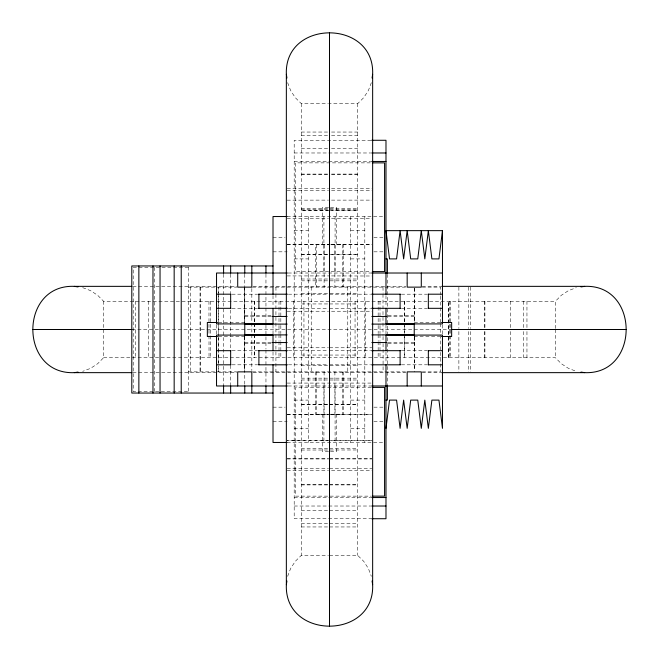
<?xml version="1.0" encoding="UTF-8"?>
<svg xmlns="http://www.w3.org/2000/svg" width="659" height="659" viewBox="0 0 659 659"><rect width="100%" height="100%" fill="white"/><g stroke="black" fill="none" stroke-linecap="round" stroke-linejoin="round"><path stroke-width="0.49" stroke-dasharray="3.29 2.47" d="M371.363 82.663L368.356 90.547L363.743 97.623L357.746 103.554L329.5 103.554M287.637 576.337L290.644 568.453L295.257 561.377L301.254 555.446L328.495 555.446M103.554 329.5L103.554 357.746L97.623 363.743L90.547 368.356L82.663 371.363M555.446 328.495L555.446 301.254L561.377 295.257L568.453 290.644L576.337 287.637M287.637 82.663L290.644 90.547L295.257 97.623L301.254 103.554L328.495 103.554M301.254 132.047L328.495 132.047M331.518 132.047L357.746 132.047M301.254 135.408L328.495 135.408M331.518 135.408L357.746 135.408M371.017 140.276L294.194 140.276L294.194 518.724L371.017 518.724M301.254 148.637L328.495 148.605M331.518 148.637L357.746 148.605M294.194 152.979L370.688 152.979M294.194 161.455L370.688 161.455M370.259 162.864L295.611 162.864L295.611 271.599L371.281 271.599M301.254 174.133L328.495 174.133M331.518 174.133L357.746 174.133M301.254 174.19L328.495 174.19M331.518 174.19L357.746 174.19M287.135 188.285L328.495 188.285M331.518 188.285L371.865 188.285M287.135 190.69L328.495 190.69M331.518 190.69L371.865 190.69M287.135 200.155L328.495 200.122M331.518 200.122L371.865 200.122M328.577 207.346L322.498 207.346L322.498 244.769M330.423 207.346L336.502 207.346L336.502 244.769M301.254 208.961L357.746 208.961M301.254 209.027L357.746 209.027M329.5 210.328L357.746 210.328L331.518 210.394M287.135 216.531L384.98 216.531M287.135 218.376L328.495 218.426M331.518 218.376L371.865 218.426M294.194 230.65L308.321 230.65M350.679 230.65L364.806 230.65M273.015 237.71L285.116 237.71M373.884 237.71L384.98 237.71M287.135 244.267L328.495 244.267M331.518 244.267L371.865 244.267M287.135 244.341L328.495 244.341M331.518 244.341L371.865 244.341M330.423 244.769L315.496 244.769L315.496 287.135M331.345 244.769L343.504 244.769L343.504 287.135M273.015 251.829L287.135 251.829M373.884 251.829L382.961 251.829M301.254 254.58L357.746 254.58M301.254 254.662L328.495 254.662M331.518 254.662L357.746 254.662M294.194 258.896L308.321 258.896M350.679 258.896L364.806 258.896M188.285 267.365L133.209 267.365L133.209 391.635L188.285 391.635M288.148 273.015L370.852 273.015M287.135 275.923L329.5 275.923M331.518 275.923L371.865 276.006M301.254 279.004L357.746 279.004M301.254 280.833L357.746 280.833M132.838 286.352L236.787 286.352M253.196 286.352L328.487 286.352M329.5 286.352L405.804 286.352M422.213 286.352L440.682 286.352M188.285 287.135L236.713 287.135M252.471 287.135L406.529 287.135M422.287 287.135L440.624 287.135L440.574 295.207M301.254 293.304L357.746 293.304M231.935 294.194L257.611 294.194M288.42 294.194L328.47 294.194M329.5 294.194L370.58 294.194M401.389 294.194L427.065 294.194M82.663 287.637L90.547 290.644L97.623 295.257L103.554 301.254L555.446 301.254M301.254 303.947L328.495 303.947M329.5 303.947L357.746 303.947M231.935 308.321L257.611 308.321M288.42 308.321L328.47 308.321M329.5 308.321L370.58 308.321M401.389 308.321L427.065 308.321M287.135 311.229L328.495 311.229M331.518 311.229L371.865 311.229M244.769 315.496L270.997 315.496M388.003 315.496L414.231 315.496L414.231 323.297M244.769 316.452L270.997 316.452M388.003 316.452L414.231 316.452M218.475 322.498L244.769 322.498M414.231 322.498L440.525 322.498M132.047 329.5L450.781 329.5M218.475 336.502L244.769 336.502M414.231 336.502L440.525 336.502M244.769 342.548L270.997 342.548M388.003 342.548L414.231 342.548M244.769 343.504L270.997 343.504M388.003 343.504L414.231 343.504L414.231 335.703M287.135 347.771L328.495 347.771M329.5 347.771L371.865 347.771M231.935 350.679L257.611 350.679M288.42 350.679L328.47 350.679M329.5 350.679L370.58 350.679M401.389 350.679L427.065 350.679M301.254 355.053L328.495 355.053M329.5 355.053L357.746 355.053M103.554 357.746L555.446 357.746L561.377 363.743L568.453 368.356L576.337 371.363M231.935 364.806L257.611 364.806M288.42 364.806L328.47 364.806M329.5 364.806L370.58 364.806M401.389 364.806L427.065 364.806M301.254 365.696L357.746 365.696M188.285 371.865L236.713 371.865M252.471 371.865L406.529 371.865M422.287 371.865L440.624 371.865L440.574 336.56M132.838 372.648L236.787 372.648M253.196 372.648L405.804 372.648M422.213 372.648L440.682 372.648M301.254 378.167L357.746 378.167M301.254 379.996L357.746 379.996M287.135 383.077L371.865 383.077M288.148 385.985L370.852 385.985M371.281 387.401L295.611 387.401L295.611 496.136L371.281 496.136M294.194 400.104L308.321 400.104M350.679 400.104L364.806 400.104M301.254 404.338L328.495 404.338M329.5 404.338L357.746 404.338M301.254 404.42L328.495 404.42M329.5 404.42L357.746 404.42M273.015 407.171L285.116 407.171M373.884 407.171L382.961 407.171M287.135 414.659L328.495 414.659M331.518 414.659L371.865 414.659M287.135 414.733L328.495 414.733M329.5 414.733L371.865 414.733M273.015 421.29L287.135 421.29M373.884 421.29L382.961 421.29M294.194 428.35L308.321 428.35M350.679 428.35L364.806 428.35M331.518 440.574L371.865 440.574L329.5 440.624M287.135 442.469L384.98 442.469M301.254 448.606L328.495 448.672M329.5 448.672L357.746 448.606M301.254 450.039L357.746 449.973M328.577 451.654L322.498 451.654L322.498 414.231M330.423 451.654L336.502 451.654L336.502 414.231M287.135 458.845L328.495 458.845M329.5 458.845L371.865 458.845M287.135 458.878L328.495 458.878M329.5 458.878L371.865 458.878M287.135 468.31L328.495 468.31M329.5 468.31L371.865 468.31M287.135 470.715L328.495 470.715M331.518 470.715L371.865 470.715M301.254 484.81L328.495 484.81M329.5 484.81L357.746 484.81M301.254 484.867L328.495 484.867M329.5 484.867L357.746 484.867M294.194 497.545L370.688 497.545M294.194 506.021L370.688 506.021M301.254 510.396L328.495 510.363M329.5 510.363L357.746 510.396M301.254 523.592L328.495 523.592M329.5 523.592L357.746 523.592M301.254 526.953L328.495 526.953M329.5 526.953L357.746 526.953M329.5 555.446L357.746 555.446L363.743 561.377L368.356 568.453L371.363 576.337M555.446 329.5L555.446 357.746M526.953 301.254L526.953 328.495M526.953 331.518L526.953 357.746M523.592 301.254L523.592 328.495M523.592 331.518L523.592 357.746M510.396 301.254L510.363 328.495M510.363 331.518L510.396 357.746M484.867 301.254L484.867 328.495M484.867 331.518L484.867 357.746M484.81 301.254L484.81 328.495M484.81 331.518L484.81 357.746M470.715 287.135L470.715 328.495M470.715 331.518L470.715 371.865M468.31 287.135L468.31 328.495M468.31 331.518L468.31 371.865M458.878 287.135L458.878 328.495M458.878 331.518L458.878 371.865M450.039 301.254L450.039 357.746M449.973 301.254L449.973 357.746M442.469 324.887L442.469 334.113M440.574 296.212L440.624 322.44M440.624 323.445L440.624 335.555M414.733 288.148L414.733 322.44M414.733 336.56L414.733 371.865M414.659 288.148L414.659 322.44M414.659 336.56L414.659 370.852M404.42 301.254L404.42 324.459M404.42 325.464L404.42 333.536M404.42 334.541L404.42 357.746M404.338 301.254L404.338 322.44M404.338 323.445L404.338 335.555M404.338 336.56L404.338 357.746M387.401 274.243L387.401 384.757M385.985 295.611L385.985 306.987M385.985 324.928L385.985 334.072M385.985 352.013L385.985 363.389M382.994 287.135L383.077 293.189M382.994 294.194L382.994 335.555M383.077 336.56L382.994 342.614M383.077 343.619L383.077 371.865M379.996 301.254L379.996 317.399M379.996 318.404L379.996 324.459M379.996 325.464L379.996 333.536M379.996 334.541L379.996 340.596M379.996 341.601L379.996 357.746M378.167 301.254L378.167 317.399M378.167 318.404L378.167 324.459M378.167 325.464L378.167 333.536M378.167 334.541L378.167 340.596M378.167 341.601L378.167 357.746M365.696 301.254L365.696 357.746M364.806 216.531L364.806 442.469M357.746 103.554L357.746 555.446M355.053 301.254L355.053 357.746M350.679 216.531L350.679 442.469M347.771 287.135L347.771 371.865M343.504 371.865L343.504 414.231L315.496 414.231L315.496 371.865M342.548 244.769L342.548 287.135M342.548 371.865L342.548 414.231M335.085 216.531L335.085 273.015M335.085 385.985L335.085 442.469M334.904 244.769L334.904 287.135M334.904 371.865L334.904 414.231M324.096 244.769L324.096 287.135M324.096 371.865L324.096 414.231M323.915 216.531L323.915 273.015M323.915 385.985L323.915 442.469M316.452 244.769L316.452 287.135M316.452 371.865L316.452 414.231M311.229 287.135L311.229 371.865M308.321 216.531L308.321 442.469M303.947 301.254L303.947 357.746M301.254 103.554L301.254 555.446M293.304 301.254L293.304 357.746M280.833 301.254L280.833 317.399M280.833 318.404L280.833 324.459M280.833 325.464L280.833 333.536M280.833 334.541L280.833 340.596M280.833 341.601L280.833 357.746M279.004 301.254L279.004 317.399M279.004 318.404L279.004 324.459M279.004 325.464L279.004 333.536M279.004 334.541L279.004 340.596M279.004 341.601L279.004 357.746M275.923 287.135L276.006 293.189M275.923 294.194L275.923 371.865M273.015 295.611L273.015 306.954M273.015 324.928L273.015 334.072M273.015 352.046L273.015 363.389M265.956 274.152L265.956 306.954M265.956 307.975L265.956 348.973M265.956 349.995L265.956 384.848M254.662 301.254L254.662 322.44M254.662 323.445L254.662 333.536M254.662 334.541L254.662 357.746M254.58 301.254L254.58 322.44M254.58 323.445L254.58 333.536M254.58 334.541L254.58 357.746M251.829 288.502L251.829 370.498M244.769 274.152L244.769 323.347M244.769 334.904L244.769 384.848M244.341 288.148L244.341 322.44M244.341 336.56L244.341 371.865M244.267 287.135L244.267 322.44M244.267 336.56L244.267 371.865M230.65 274.152L230.65 293.626M230.65 310.027L230.65 348.973M230.65 365.374L230.65 384.848M223.59 274.152L223.59 384.848M218.426 295.207L218.426 287.135L218.376 293.189M218.426 296.212L218.426 322.44L218.376 294.194M218.426 335.555L218.426 323.445L218.376 333.536M218.426 336.56L218.426 364.806L218.376 334.541M216.531 324.928L216.531 335.085M210.394 301.254L210.394 357.746M208.961 301.254L209.027 357.746M200.155 287.135L200.155 371.865M200.122 287.135L200.122 371.865M190.69 287.135L190.69 371.865M188.285 266.977L188.285 393.044M154.395 267.365L154.395 391.635M148.605 301.254L148.605 357.746M135.408 301.254L135.408 357.746M103.554 301.254L103.554 328.495M328.495 210.328L301.254 210.328L328.495 210.394M328.495 440.574L287.135 440.574L328.495 440.624M448.672 357.746L448.672 301.254L448.606 357.746M218.426 371.865L218.426 365.811L218.376 371.865"/><path stroke-width="0.99" d="M131.825 372.648L74.319 372.648C19.029 374.872 19.029 284.128 74.319 286.352L131.825 286.352M441.703 286.352L584.681 286.352C639.971 284.128 639.971 374.872 584.681 372.648L441.703 372.648M286.352 74.319C284.128 19.029 374.872 19.029 372.648 74.319L372.648 584.681C374.872 639.971 284.128 639.971 286.352 584.681L286.352 74.319L286.92 78.026M385.985 428.35L389.518 400.104L396.578 400.104L400.104 428.35L403.637 400.104L407.171 428.35L410.697 400.104L417.757 400.104L421.29 428.35L424.816 400.104L428.35 428.35L431.884 400.104L438.943 400.104L442.469 428.35L442.469 335.085L385.985 335.085L385.985 350.679M442.469 230.65L438.943 258.896L431.884 258.896L428.35 230.65L424.816 258.896L421.29 230.65L417.757 258.896L410.697 258.896L407.171 230.65L403.637 258.896L400.104 230.65L396.578 258.896L389.518 258.896L385.985 230.65L442.469 230.65L442.469 323.915L385.985 323.915L385.985 308.321M286.352 584.681L286.92 580.974M372.08 78.026L372.648 74.319M580.974 286.92L584.681 286.352M74.319 372.648L78.026 372.08M371.709 140.276L385.985 140.276L385.985 294.194M371.709 152.979L385.985 152.979M371.709 161.455L385.985 161.455M372.302 162.864L384.576 162.864L384.576 271.599L372.302 271.599M287.135 216.531L273.015 216.531L273.015 294.194M385.985 258.896L387.401 258.896L387.401 273.221M273.015 265.956L131.8 265.956L131.8 393.044L273.015 393.044M287.39 273.015L216.531 273.015L216.531 323.915L273.015 323.915L273.015 308.321M371.61 273.015L442.469 273.015M216.531 294.194L230.905 294.194M258.633 294.194L287.39 294.194M371.61 294.194L400.367 294.194M428.095 294.194L442.469 294.194M216.531 308.321L230.905 308.321M258.633 308.321L287.39 308.321M371.61 308.321L400.367 308.321M428.095 308.321L442.469 308.321M272.002 316.452L287.135 316.452M371.865 316.452L386.998 316.452M217.462 322.498L207.346 322.498L207.346 336.502L217.462 336.502M441.538 322.498L451.654 322.498L451.654 336.502L441.538 336.502M244.769 324.096L287.135 324.096M371.865 324.096L414.231 324.096M32.95 329.5L132.088 329.5M451.209 329.5L626.05 329.5M244.769 334.904L287.135 334.904M371.865 334.904L414.231 334.904M272.002 342.548L287.135 342.548M371.865 342.548L386.998 342.548M216.531 350.679L230.905 350.679M258.633 350.679L287.39 350.679M371.61 350.679L400.367 350.679M428.095 350.679L442.469 350.679M216.531 364.806L230.905 364.806M258.633 364.806L287.39 364.806M371.61 364.806L400.367 364.806M428.095 364.806L442.469 364.806M287.39 385.985L216.531 385.985L216.531 335.085L273.015 335.085L273.015 350.679M371.61 385.985L442.469 385.985M372.302 387.401L384.576 387.401L384.576 496.136L372.302 496.136M385.985 400.104L387.401 400.104L387.401 385.779M287.135 442.469L273.015 442.469L273.015 364.806M371.709 497.545L385.985 497.545M371.709 506.021L385.985 506.021M371.709 518.724L385.985 518.724L385.985 364.806M74.319 286.352L78.026 286.92M580.974 372.08L584.681 372.648M372.08 580.974L372.648 584.681M428.35 294.194L428.35 308.321M428.35 350.679L428.35 364.806M421.29 273.015L421.29 287.135L407.171 287.135L407.171 273.015M421.29 385.985L421.29 371.865L407.171 371.865L407.171 385.985M414.231 323.898L414.231 335.101M400.104 294.194L400.104 308.321M400.104 350.679L400.104 364.806M329.5 32.95L329.5 626.05M265.956 265.956L265.956 273.131M265.956 385.869L265.956 393.044M258.896 294.194L258.896 308.321M258.896 350.679L258.896 364.806M251.829 265.956L251.829 287.135L237.71 287.135L237.71 273.015M251.829 393.044L251.829 371.865L237.71 371.865L237.71 385.985M244.769 265.956L244.769 273.131M244.769 323.898L244.769 335.101M244.769 385.869L244.769 393.044M230.65 265.956L230.65 273.131M230.65 294.194L230.65 308.321M230.65 350.679L230.65 364.806M230.65 385.869L230.65 393.044M223.59 265.956L223.59 273.131M223.59 385.869L223.59 393.044M181.225 265.956L181.225 393.044M174.165 265.956L174.165 393.044M160.046 265.956L160.046 393.044M152.979 265.956L152.979 393.044M138.86 265.956L138.86 393.044"/></g></svg>
